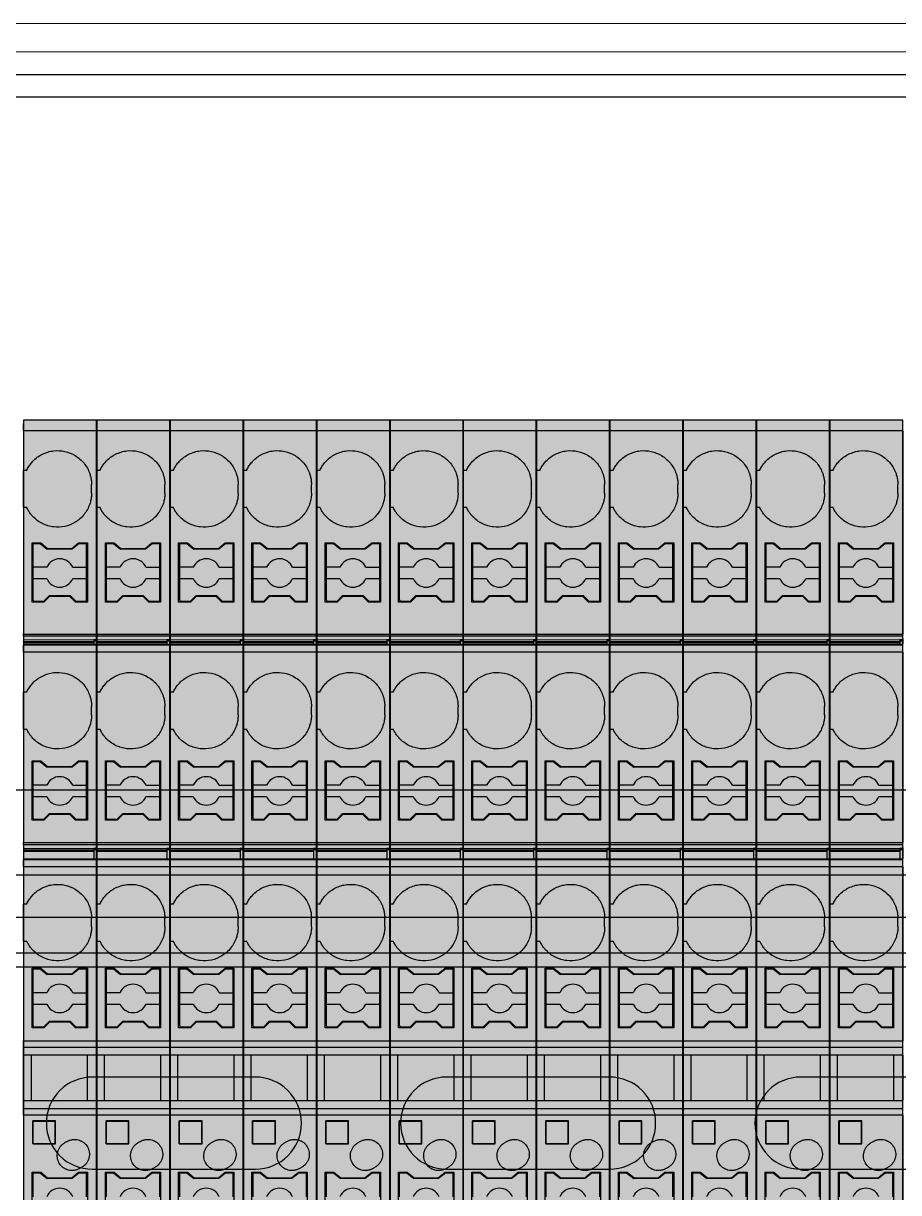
# Model space of a CAD drawing. Header units: millimetres. Extents: x -559267 to 5835, y 0 to 209897.
# Drawn here: x 1597.9 to 1659.7, y 3677.7 to 3760.2 of the extents above; entities that cross this region are included whole.
import ezdxf

# ---------------------------------------------------------------- set-up
doc = ezdxf.new("R2010")
doc.units = ezdxf.units.MM

# ---------------------------------------------------------------- blocks, each defined once
blk = doc.blocks.new('VPR-2.5-3L-GY')
at = {"true_color": 0xc7c8ca}
h = blk.add_hatch(color=9, dxfattribs=at)
h.dxf.hatch_style = 1
h.paths.add_polyline_path([(5.15, 51.291), (0, 51.291), (0, -51.291), (5.15, -51.291)])
at = {"true_color": 0xcd6928}
h = blk.add_hatch(color=32, dxfattribs=at)
h.dxf.hatch_style = 1
h.paths.add_polyline_path([(4.502, 42.63), (3.881, 42.63), (3.402, 42.23), (1.702, 42.23), (1.214, 42.63), (0.602, 42.63), (0.602, 38.43), (1.443, 38.43), (1.843, 38.83), (3.26, 38.83), (3.66, 38.43), (4.502, 38.43)])
h = blk.add_hatch(color=32, dxfattribs=at)
h.dxf.hatch_style = 1
h.paths.add_polyline_path([(4.502, 27.257), (3.881, 27.257), (3.402, 26.857), (1.702, 26.857), (1.214, 27.257), (0.602, 27.257), (0.602, 23.057), (1.443, 23.057), (1.843, 23.457), (3.26, 23.457), (3.66, 23.057), (4.502, 23.057)])
h = blk.add_hatch(color=32, dxfattribs=at)
h.dxf.hatch_style = 1
h.paths.add_polyline_path([(4.502, 12.608), (3.881, 12.608), (3.402, 12.208), (1.702, 12.208), (1.214, 12.608), (0.602, 12.608), (0.602, 8.408), (1.443, 8.408), (1.843, 8.808), (3.26, 8.808), (3.66, 8.408), (4.502, 8.408)])
h = blk.add_hatch(color=32, dxfattribs=at)
h.dxf.hatch_style = 1
h.paths.add_polyline_path([(4.502, -1.779), (3.881, -1.779), (3.402, -2.179), (1.702, -2.179), (1.214, -1.779), (0.602, -1.779), (0.602, -5.979), (1.443, -5.979), (1.843, -5.579), (3.26, -5.579), (3.66, -5.979), (4.502, -5.979)])
at = {"color": 7, "linetype": 'Continuous', "lineweight": 25}
for p, q in [((5.15, 51.291), (0, 51.291)), ((0, 51.227), (0, 51.125)), ((5.15, 51.125), (5.15, 51.227)), ((5.15, 50.533), (0, 50.533)), ((0, 50.533), (0, 47.733)), ((5.15, 50.533), (5.15, 36.183)), ((0.218, 47.733), (0, 47.733)), ((0, 45.133), (0, 47.733)), ((4.8, 46.133), (4.8, 46.733)), ((0, 45.133), (0.218, 45.133)), ((0, 45.133), (0, 36.183)), ((0.677, 40.9), (0.677, 42.58)), ((0.677, 42.58), (1.177, 42.58)), ((1.177, 42.58), (1.677, 42.18)), ((3.427, 42.18), (1.677, 42.18)), ((3.927, 42.58), (3.427, 42.18)), ((3.927, 42.58), (4.427, 42.58)), ((4.427, 42.58), (4.427, 40.9)), ((1.635, 40.9), (0.677, 40.9)), ((0.677, 40.1), (0.677, 40.9)), ((3.468, 40.9), (4.427, 40.9)), ((4.427, 40.9), (4.427, 40.1)), ((0.677, 38.58), (0.677, 40.1)), ((0.677, 40.1), (1.635, 40.1)), ((3.468, 40.1), (4.427, 40.1)), ((4.427, 40.1), (4.427, 38.48)), ((1.802, 38.88), (1.431, 38.509)), ((3.302, 38.88), (1.802, 38.88)), ((3.702, 38.48), (3.302, 38.88)), ((1.36, 38.48), (0.777, 38.48)), ((4.427, 38.48), (3.702, 38.48)), ((0, 36.183), (5.15, 36.183)), ((0, 36.065), (5.15, 36.065)), ((0, 36.065), (0, 35.796)), ((0, 35.796), (4.95, 35.791)), ((0, 35.656), (4.95, 35.656)), ((0, 35.656), (0, 35.651)), ((0, 35.651), (4.95, 35.651)), ((4.95, 35.562), (0, 35.562)), ((5.15, 35.791), (4.95, 35.791)), ((5.15, 35.688), (4.95, 35.688)), ((4.95, 35.688), (4.95, 35.465)), ((5.15, 35.855), (5.15, 36.065)), ((5.15, 35.855), (5.15, 35.791)), ((5.15, 35.791), (5.15, 35.688)), ((5.15, 35.688), (5.15, 35.524)), ((5.15, 35.465), (0, 35.465)), ((5.15, 35.415), (0, 35.415)), ((5.15, 34.918), (0, 34.918)), ((0, 34.918), (0, 32.083)), ((5.15, 34.918), (5.15, 21.483)), ((0.218, 32.083), (0, 32.083)), ((0, 29.483), (0, 32.083)), ((4.8, 30.483), (4.8, 31.083)), ((0, 29.483), (0.218, 29.483)), ((0, 29.483), (0, 21.483)), ((0.677, 25.527), (0.677, 27.207)), ((0.677, 27.207), (1.177, 27.207)), ((1.177, 27.207), (1.677, 26.807)), ((3.427, 26.807), (1.677, 26.807)), ((3.927, 27.207), (3.427, 26.807)), ((3.927, 27.207), (4.427, 27.207)), ((4.427, 27.207), (4.427, 25.527)), ((1.635, 25.527), (0.677, 25.527)), ((0.677, 24.727), (0.677, 25.527)), ((3.468, 25.527), (4.427, 25.527)), ((4.427, 25.527), (4.427, 24.727)), ((0.677, 23.207), (0.677, 24.727)), ((0.677, 24.727), (1.635, 24.727)), ((3.468, 24.727), (4.427, 24.727)), ((4.427, 24.727), (4.427, 23.107)), ((1.36, 23.107), (0.777, 23.107)), ((1.802, 23.507), (1.431, 23.136)), ((3.302, 23.507), (1.802, 23.507)), ((3.702, 23.107), (3.302, 23.507)), ((4.427, 23.107), (3.702, 23.107)), ((0, 21.483), (5.15, 21.483)), ((0, 21.352), (5.15, 21.352)), ((0, 21.352), (0, 21.067)), ((0, 21.067), (4.95, 21.062)), ((0, 20.933), (4.95, 20.933)), ((0, 20.933), (0, 20.93)), ((0, 20.93), (4.95, 20.93)), ((4.95, 20.848), (0, 20.848)), ((0, 20.848), (0, 20.416)), ((5.15, 21.062), (4.95, 21.062)), ((5.15, 20.958), (4.95, 20.958)), ((4.95, 20.958), (4.95, 20.301)), ((5.15, 21.128), (5.15, 21.352)), ((5.15, 21.128), (5.15, 21.062)), ((5.15, 20.958), (5.15, 20.357)), ((5.15, 20.301), (0, 20.301)), ((5.15, 20.298), (0, 20.298)), ((5.15, 20.26), (0, 20.26)), ((5.15, 19.768), (0, 19.768)), ((0, 19.768), (0, 17.133)), ((5.15, 19.768), (5.15, 7.484)), ((0.218, 17.133), (0, 17.133)), ((0, 14.533), (0, 17.133)), ((4.8, 15.533), (4.8, 16.133)), ((0, 14.533), (0, 7.484)), ((0, 14.533), (0.218, 14.533)), ((0.677, 10.878), (0.677, 12.558)), ((0.677, 12.558), (1.177, 12.558)), ((1.177, 12.558), (1.677, 12.158)), ((3.927, 12.558), (3.427, 12.158)), ((3.927, 12.558), (4.427, 12.558)), ((4.427, 12.558), (4.427, 10.878)), ((3.427, 12.158), (1.677, 12.158)), ((1.635, 10.878), (0.677, 10.878)), ((0.677, 10.078), (0.677, 10.878)), ((3.468, 10.878), (4.427, 10.878)), ((4.427, 10.878), (4.427, 10.078)), ((0.677, 8.558), (0.677, 10.078)), ((0.677, 10.078), (1.635, 10.078)), ((3.468, 10.078), (4.427, 10.078)), ((4.427, 10.078), (4.427, 8.458)), ((1.36, 8.458), (0.777, 8.458)), ((1.802, 8.858), (1.431, 8.487)), ((3.302, 8.858), (1.802, 8.858)), ((3.702, 8.458), (3.302, 8.858)), ((4.427, 8.458), (3.702, 8.458)), ((0, 7.484), (5.15, 7.484)), ((5.15, 7.024), (0, 7.024)), ((0, 6.483), (0, 7.024)), ((5.15, 6.483), (5.15, 7.024)), ((5.15, 6.483), (0, 6.483)), ((0, 3.283), (0, 6.483)), ((0.55, 3.283), (0.55, 6.483)), ((4.5, 6.483), (4.5, 3.283)), ((5.15, 6.483), (5.15, 3.283)), ((0, 3.283), (5.15, 3.283)), ((0, 2.694), (0, 3.283)), ((5.15, 2.694), (0, 2.694)), ((5.15, 2.694), (5.15, 3.283)), ((5.15, 2.234), (0, 2.234)), ((0, 2.234), (0, -7.767)), ((2.253, 1.836), (0.647, 1.836)), ((0.647, 0.231), (0.647, 1.836)), ((0.672, 1.811), (0.647, 1.836)), ((0.672, 1.811), (2.228, 1.811)), ((0.672, 0.256), (0.672, 1.811)), ((2.228, 1.811), (2.253, 1.836)), ((2.228, 0.256), (2.228, 1.811)), ((2.253, 0.231), (2.253, 1.836)), ((5.15, 2.234), (5.15, -13.066)), ((0.647, 0.231), (0.672, 0.256)), ((0.647, 0.231), (2.253, 0.231)), ((0.672, 0.256), (2.228, 0.256)), ((2.253, 0.231), (2.228, 0.256)), ((3.075, 0.393), (2.902, 0.293)), ((3.952, -1.526), (4.125, -1.426)), ((0.677, -3.509), (0.677, -1.829)), ((0.677, -1.829), (1.177, -1.829)), ((1.177, -1.829), (1.677, -2.229)), ((3.427, -2.229), (1.677, -2.229)), ((3.927, -1.829), (3.427, -2.229)), ((3.927, -1.829), (4.427, -1.829)), ((4.427, -1.829), (4.427, -3.509))]:
    blk.add_line(p, q, dxfattribs=at)
blk.add_lwpolyline([(5.15, -51.291), (5.15, 51.291), (0, 51.291), (0, -51.291), (5.15, -51.291)])
for points in [[(0.602, 38.43), (0.602, 42.63), (1.214, 42.63), (1.702, 42.23), (3.402, 42.23), (3.881, 42.63), (4.502, 42.63), (4.502, 38.43), (3.66, 38.43), (3.26, 38.83), (1.843, 38.83), (1.443, 38.43)], [(0.602, 23.057), (0.602, 27.257), (1.214, 27.257), (1.702, 26.857), (3.402, 26.857), (3.881, 27.257), (4.502, 27.257), (4.502, 23.057), (3.66, 23.057), (3.26, 23.457), (1.843, 23.457), (1.443, 23.057)], [(0.602, 8.408), (0.602, 12.608), (1.214, 12.608), (1.702, 12.208), (3.402, 12.208), (3.881, 12.608), (4.502, 12.608), (4.502, 8.408), (3.66, 8.408), (3.26, 8.808), (1.843, 8.808), (1.443, 8.408)], [(0.602, -5.979), (0.602, -1.779), (1.214, -1.779), (1.702, -2.179), (3.402, -2.179), (3.881, -1.779), (4.502, -1.779), (4.502, -5.979), (3.66, -5.979), (3.26, -5.579), (1.843, -5.579), (1.443, -5.979)]]:
    blk.add_lwpolyline(points, close=True, dxfattribs=at)
for centre, radius, start, end in [((2.552, 40.5), 1, 23.57818, 156.42182), ((2.552, 40.5), 1, 203.57818, 336.42182), ((0.777, 38.58), 0.1, 180, 270), ((1.36, 38.58), 0.1, 270, 315), ((2.552, 25.127), 1, 23.57818, 156.42182), ((2.552, 25.127), 1, 203.57818, 336.42182), ((0.777, 23.207), 0.1, 180, 270), ((1.36, 23.207), 0.1, 270, 315), ((2.552, 10.478), 1, 23.57818, 156.42182), ((2.552, 10.478), 1, 203.57818, 336.42182), ((0.777, 8.558), 0.1, 180, 270), ((1.36, 8.558), 0.1, 270, 315), ((2.552, -3.909), 1, 23.57818, 156.42182)]:
    blk.add_arc(centre, radius, start, end, dxfattribs=at)
for points, knots in [([(0, 50.533), (0, 50.554), (0, 50.596), (0, 50.658), (0, 50.73), (0, 50.81), (0, 50.889), (0, 50.954), (0, 51), (0, 51.029), (0, 51.032), (0, 51.033)], [0, 0, 0, 0, 0.079597, 0.159223, 0.240129, 0.368602, 0.500069, 0.628543, 0.760011, 0.879282, 1, 1, 1, 1]), ([(5.15, 50.533), (5.15, 50.664), (5.15, 50.794), (5.15, 50.98), (5.15, 51.033), (5.15, 51.033)], [0, 0, 0, 0, 0.5, 0.5, 1, 1, 1, 1]), ([(0.218, 47.733), (0.241, 47.781), (0.287, 47.876), (0.367, 48.012), (0.455, 48.143), (0.552, 48.267), (0.714, 48.45), (0.964, 48.672), (1.322, 48.891), (1.713, 49.046), (2.246, 49.154), (2.921, 49.121), (3.549, 48.87), (3.988, 48.55), (4.278, 48.246), (4.513, 47.898), (4.662, 47.56), (4.747, 47.257), (4.792, 46.997), (4.797, 46.821), (4.8, 46.733)], [0, 0, 0, 0, 0.024394, 0.048636, 0.072831, 0.097085, 0.121504, 0.185849, 0.250275, 0.31462, 0.379045, 0.500019, 0.620993, 0.685337, 0.749763, 0.814108, 0.878533, 0.919087, 0.959411, 1, 1, 1, 1]), ([(4.8, 46.133), (4.799, 46.081), (4.797, 45.975), (4.781, 45.818), (4.755, 45.663), (4.719, 45.509), (4.648, 45.275), (4.513, 44.969), (4.279, 44.621), (3.988, 44.317), (3.549, 43.997), (2.921, 43.746), (2.246, 43.712), (1.714, 43.82), (1.323, 43.975), (0.964, 44.195), (0.688, 44.44), (0.484, 44.68), (0.335, 44.898), (0.257, 45.055), (0.218, 45.133)], [0, 0, 0, 0, 0.024394, 0.048636, 0.072831, 0.097085, 0.121504, 0.185849, 0.250275, 0.31462, 0.379045, 0.500019, 0.620993, 0.685337, 0.749763, 0.814108, 0.878533, 0.919087, 0.959411, 1, 1, 1, 1]), ([(0, 36.065), (0, 36.076), (0, 36.099), (0, 36.128), (0, 36.156), (0, 36.179), (0, 36.182), (0, 36.183)], [0, 0, 0, 0, 0.1671802, 0.3318902, 0.5004135, 0.7494531, 1, 1, 1, 1]), ([(0, 35.796), (0, 35.768), (0, 35.734), (0, 35.68), (0, 35.661), (0, 35.656)], [0, 0, 0, 0, 0.5, 0.5, 1, 1, 1, 1]), ([(0, 35.621), (0, 35.628), (0, 35.643), (0, 35.648), (0, 35.651)], [0, 0, 0, 0, 0.497129, 1, 1, 1, 1]), ([(0, 34.918), (0, 34.937), (0, 34.977), (0, 35.035), (0, 35.102), (0, 35.178), (0, 35.254), (0, 35.319), (0, 35.367), (0, 35.402), (0, 35.411), (0, 35.415)], [0, 0, 0, 0, 0.0800126, 0.1601253, 0.2414441, 0.3692652, 0.5000614, 0.6278835, 0.7586808, 0.8786191, 1, 1, 1, 1]), ([(5.15, 34.918), (5.15, 35.04), (5.15, 35.162), (5.15, 35.343), (5.15, 35.402), (5.15, 35.415)], [0, 0, 0, 0, 0.5, 0.5, 1, 1, 1, 1]), ([(0.218, 32.083), (0.241, 32.131), (0.287, 32.226), (0.367, 32.362), (0.455, 32.493), (0.552, 32.617), (0.714, 32.8), (0.964, 33.022), (1.322, 33.241), (1.713, 33.396), (2.246, 33.504), (2.921, 33.471), (3.549, 33.22), (3.988, 32.9), (4.278, 32.596), (4.513, 32.248), (4.662, 31.91), (4.747, 31.607), (4.792, 31.347), (4.797, 31.171), (4.8, 31.083)], [0, 0, 0, 0, 0.024394, 0.048636, 0.072831, 0.097085, 0.121504, 0.185849, 0.250275, 0.31462, 0.379045, 0.500019, 0.620993, 0.685337, 0.749763, 0.814108, 0.878533, 0.919087, 0.959411, 1, 1, 1, 1]), ([(4.8, 30.483), (4.799, 30.431), (4.797, 30.325), (4.781, 30.168), (4.755, 30.013), (4.719, 29.859), (4.648, 29.625), (4.513, 29.319), (4.279, 28.971), (3.988, 28.667), (3.549, 28.347), (2.921, 28.096), (2.246, 28.062), (1.714, 28.17), (1.323, 28.325), (0.964, 28.545), (0.688, 28.79), (0.484, 29.03), (0.335, 29.248), (0.257, 29.405), (0.218, 29.483)], [0, 0, 0, 0, 0.0243942, 0.0486358, 0.0728305, 0.0970848, 0.1215043, 0.1858492, 0.2502747, 0.3146196, 0.3790451, 0.5000188, 0.6209926, 0.6853375, 0.749763, 0.8141079, 0.8785334, 0.9190869, 0.9594114, 1, 1, 1, 1]), ([(0, 21.352), (0, 21.364), (0, 21.389), (0, 21.422), (0, 21.453), (0, 21.478), (0, 21.482), (0, 21.483)], [0, 0, 0, 0, 0.167329, 0.331784, 0.500465, 0.749473, 1, 1, 1, 1]), ([(5.15, 21.352), (5.15, 21.39), (5.15, 21.424), (5.15, 21.471), (5.15, 21.483), (5.15, 21.483)], [0, 0, 0, 0, 0.5, 0.5, 1, 1, 1, 1]), ([(0, 21.067), (0, 21.038), (0, 21.005), (0, 20.953), (0, 20.936), (0, 20.933)], [0, 0, 0, 0, 0.5, 0.5, 1, 1, 1, 1]), ([(0, 20.904), (0, 20.911), (0, 20.924), (0, 20.928), (0, 20.93)], [0, 0, 0, 0, 0.497129, 1, 1, 1, 1]), ([(5.15, 21.062), (5.15, 21.053), (5.15, 21.045), (5.15, 21.036), (5.15, 21.027), (5.15, 21.018), (5.15, 21.009), (5.15, 20.992), (5.15, 20.975), (5.15, 20.958)], [0, 0, 0, 0, 0.0000268555, 0.0000268555, 0.0000268555, 0.000053711, 0.000053711, 0.000053711, 0.0001048413, 0.0001048413, 0.0001048413, 0.0001048413]), ([(0, 19.768), (0, 19.792), (0, 19.838), (0, 19.906), (0, 19.971), (0, 20.033), (0, 20.095), (0, 20.155), (0, 20.204), (0, 20.242), (0, 20.254), (0, 20.26)], [0, 0, 0, 0, 0.101572, 0.200381, 0.298422, 0.397735, 0.500284, 0.627642, 0.757961, 0.878261, 1, 1, 1, 1]), ([(5.15, 19.768), (5.15, 19.884), (5.15, 20), (5.15, 20.178), (5.15, 20.24), (5.15, 20.26)], [0, 0, 0, 0, 0.5, 0.5, 1, 1, 1, 1]), ([(0.218, 17.133), (0.241, 17.181), (0.287, 17.276), (0.367, 17.412), (0.455, 17.543), (0.552, 17.667), (0.714, 17.85), (0.964, 18.072), (1.322, 18.291), (1.713, 18.446), (2.246, 18.554), (2.921, 18.521), (3.549, 18.27), (3.988, 17.95), (4.278, 17.646), (4.513, 17.298), (4.662, 16.96), (4.747, 16.657), (4.792, 16.397), (4.797, 16.221), (4.8, 16.133)], [0, 0, 0, 0, 0.024394, 0.048636, 0.072831, 0.097085, 0.121504, 0.185849, 0.250275, 0.31462, 0.379045, 0.500019, 0.620993, 0.685337, 0.749763, 0.814108, 0.878533, 0.919087, 0.959411, 1, 1, 1, 1]), ([(4.8, 15.533), (4.799, 15.481), (4.797, 15.375), (4.781, 15.218), (4.755, 15.063), (4.719, 14.909), (4.648, 14.675), (4.513, 14.369), (4.279, 14.021), (3.988, 13.717), (3.549, 13.397), (2.921, 13.146), (2.246, 13.112), (1.714, 13.22), (1.323, 13.375), (0.964, 13.595), (0.688, 13.84), (0.484, 14.08), (0.335, 14.298), (0.257, 14.455), (0.218, 14.533)], [0, 0, 0, 0, 0.0243942, 0.0486358, 0.0728305, 0.0970848, 0.1215043, 0.1858492, 0.2502747, 0.3146196, 0.3790451, 0.5000188, 0.6209926, 0.6853375, 0.749763, 0.8141079, 0.8785334, 0.9190869, 0.9594114, 1, 1, 1, 1]), ([(0, 7.024), (0, 7.034), (0, 7.055), (0, 7.098), (0, 7.148), (0, 7.226), (0, 7.337), (0, 7.435), (0, 7.484)], [0, 0, 0, 0, 0.1259506, 0.2495429, 0.37352, 0.5005997, 0.7495449, 1, 1, 1, 1]), ([(5.15, 7.024), (5.15, 7.062), (5.15, 7.127), (5.15, 7.289), (5.15, 7.387), (5.15, 7.484)], [0, 0, 0, 0, 0.5, 0.5, 1, 1, 1, 1]), ([(0, 2.234), (0, 2.258), (0, 2.307), (0, 2.378), (0, 2.447), (0, 2.531), (0, 2.627), (0, 2.672), (0, 2.694)], [0, 0, 0, 0, 0.125951, 0.249543, 0.37352, 0.5006, 0.749545, 1, 1, 1, 1]), ([(5.15, 2.234), (5.15, 2.326), (5.15, 2.426), (5.15, 2.594), (5.15, 2.658), (5.15, 2.694)], [0, 0, 0, 0, 0.5, 0.5, 1, 1, 1, 1]), ([(3.952, -1.526), (3.923, -1.542), (3.865, -1.573), (3.773, -1.61), (3.678, -1.638), (3.543, -1.664), (3.366, -1.673), (3.153, -1.638), (2.952, -1.561), (2.72, -1.413), (2.495, -1.154), (2.384, -0.831), (2.371, -0.556), (2.406, -0.343), (2.482, -0.141), (2.596, 0.035), (2.736, 0.185), (2.846, 0.257), (2.902, 0.293)], [0, 0, 0, 0, 0.030168, 0.060086, 0.090023, 0.12025, 0.185229, 0.25037, 0.315349, 0.38049, 0.500065, 0.619641, 0.684619, 0.749761, 0.814739, 0.87988, 0.9399, 1, 1, 1, 1]), ([(3.075, 0.393), (3.104, 0.409), (3.162, 0.44), (3.254, 0.477), (3.349, 0.505), (3.484, 0.531), (3.661, 0.539), (3.873, 0.505), (4.075, 0.428), (4.307, 0.28), (4.531, 0.021), (4.643, -0.302), (4.656, -0.577), (4.621, -0.79), (4.545, -0.992), (4.431, -1.168), (4.291, -1.318), (4.18, -1.39), (4.125, -1.426)], [0, 0, 0, 0, 0.030168, 0.060086, 0.090023, 0.12025, 0.185229, 0.25037, 0.315349, 0.38049, 0.500065, 0.619641, 0.684619, 0.749761, 0.814739, 0.87988, 0.9399, 1, 1, 1, 1])]:
    blk.add_open_spline(points, degree=3, knots=knots, dxfattribs=at)
for points in [[(4.95, 35.791), (4.95, 35.759), (4.95, 35.723), (4.95, 35.688)], [(5.15, 36.065), (5.15, 36.135), (5.15, 36.183), (5.15, 36.183)], [(4.95, 21.062), (4.95, 21.029), (4.95, 20.992), (4.95, 20.958)]]:
    blk.add_open_spline(points, degree=3, dxfattribs=at)
blk = doc.blocks.new('*U246')
blk.add_blockref('VPR-2.5-3L-GY', (-2.575, 0))
blk = doc.blocks.new('*U247')
at = {"color": 0, "linetype": 'ByBlock', "lineweight": -2, "transparency": 16777216}
for p in [(20.691, 0), (25.863, 0), (31.036, 0), (36.209, 0), (41.382, 0), (46.554, 0), (51.727, 0), (56.9, 0), (62.072, 0), (67.245, 0), (72.418, 0), (77.59, 0)]:
    blk.add_blockref('*U246', p, dxfattribs=at)
blk = doc.blocks.new('A$C33a7f11e')
at = {"color": 7, "linetype": 'Continuous', "lineweight": 25}
for p, q in [((20, 148), (330, 148)), ((330, 146.4), (20, 146.4)), ((310.5, 97.5), (39.5, 97.5)), ((310.5, 91.5), (39.5, 91.5)), ((310.5, 86), (39.5, 86)), ((118.25, 77.25), (106.75, 77.25)), ((143.25, 77.25), (131.75, 77.25)), ((168.25, 77.25), (156.75, 77.25)), ((106.75, 70.75), (118.25, 70.75)), ((131.75, 70.75), (143.25, 70.75)), ((156.75, 70.75), (168.25, 70.75))]:
    blk.add_line(p, q, dxfattribs=at)
at = {"color": 8, "linetype": 'Continuous', "lineweight": 25}
for p, q in [((310.5, 88.5), (39.5, 88.5)), ((310.5, 85), (39.5, 85))]:
    blk.add_line(p, q, dxfattribs=at)
at = {"color": 7, "linetype": 'Continuous', "lineweight": 25}
for centre, start, end in [((106.75, 74), 90, 270), ((118.25, 74), 0, 90), ((131.75, 74), 90, 270), ((143.25, 74), 0, 90), ((156.75, 74), 90, 270), ((118.25, 74), 270, 0), ((143.25, 74), 270, 0)]:
    blk.add_arc(centre, 3.25, start, end, dxfattribs=at)
blk = doc.blocks.new('*U206')
blk.add_blockref('A$C33a7f11e', (-12.005, 536.234))

msp = doc.modelspace()

# ---------------------------------------------------------------- linework, layer by layer
at = {"color": 7, "linetype": 'Continuous', "lineweight": 15}
for p, q in [((1871.993, 3760.217), (1471.993, 3760.217)), ((1867.922, 3758.217), (1474.122, 3758.217)), ((1474.122, 3756.617), (1867.922, 3756.617))]:
    msp.add_line(p, q, dxfattribs=at)

# ---------------------------------------------------------------- block references
for name, p in [('*U206', (1508.027, 3072.384)), ('*U247', (1579.797, 3680.937))]:
    msp.add_blockref(name, p)

doc.saveas('drawing.dxf')
